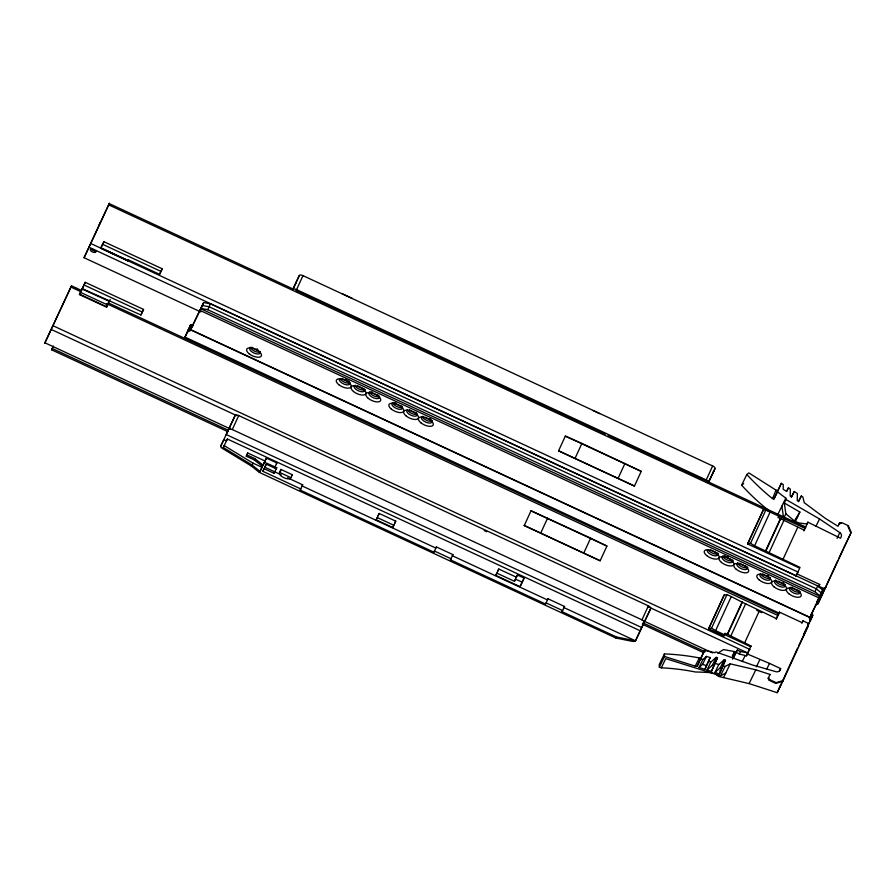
<?xml version="1.0" encoding="UTF-8"?>
<svg xmlns="http://www.w3.org/2000/svg" width="896" height="896" viewBox="0 0 896 896"><rect width="100%" height="100%" fill="white"/><g stroke="black" fill="none" stroke-linecap="round" stroke-linejoin="round"><path stroke-width="1.34" d="M732.469 657.754L734.507 651.571L723.498 649.578L717.752 653.218M704.861 669.334L710.181 657.574L706.44 656.398L702.878 659.534L699.014 667.498L704.861 669.334L710.181 657.574M711.435 671.395L717.483 657.742L716.184 657.339L710.842 662.043L706.978 669.995L711.435 671.395L717.483 657.742M719.398 673.893L725.435 660.24L724.136 659.837L718.794 664.541L714.93 672.493L719.398 673.893L725.435 660.24M723.901 635.902L724.371 634.715L715.613 630.65L731.27 596.579L726.981 594.586L724.08 595.168L708.624 628.802L723.901 635.902L724.976 633.394L727.597 634.346L751.016 646.016L746.469 655.816L739.334 654.035L735.952 652.131L732.514 659.21M724.976 633.394L724.517 634.581L750.669 646.722L751.016 646.016M778.333 517.406L778.792 516.219L778.187 517.541L804.227 530.163L803.88 530.88L807.89 522.178L840.538 538.238L841.21 536.771A3.629 3.237 25.9 0 0 839.821 532.605L819.526 518.974L786.005 499.52L785.792 498.098A210.112 187.869 25.9 0 1 777.459 491.781L781.346 483.325L783.261 484.546L783.194 489.306L786.509 491.4L788.435 487.827L790.306 489.014L790.216 496.16L791.358 496.888L794.259 491.523L797.362 493.494L797.261 500.629L798.414 501.357L801.315 496.003L802.872 496.989L804.238 502.69L825.35 518.381L838.051 526.288L839.518 523.085L841.725 522.614L848.299 525.661L851.2 532.37L817.925 603.87L815.394 604.834M101.08 247.475L100.722 248.36L103.902 241.696L162.221 268.778L161 271.432L102.682 244.339L103.902 241.696M102.099 245.235L100.89 247.89L128.016 260.579L128.195 260.042L127.826 260.96L128.374 259.851L159.589 274.344L162.221 268.778M71.49 285.846L44.8 343.09L71.49 285.846L81.614 290.528M84.078 257.723L109.379 203.302L84.078 257.723L200.76 311.942M187.712 331.206L187.477 331.766L188.698 329.022M805.045 528.338L805.739 526.792L801.998 526.266M809.211 622.63L807.778 625.856M809.592 621.779L811.541 617.613L810.298 620.458M95.626 252.011A2.901 1.299 24.7 0 0 92.176 249.178A2.901 1.299 24.7 0 0 91.202 251.194A2.901 1.299 24.7 0 0 95.626 252.011L96.309 250.544A2.901 1.299 24.7 0 1 93.531 250.667A2.901 1.299 24.7 0 1 91 248.528M227.808 431.648L51.598 349.798L53.368 346.024M110.118 299.522L106.546 307.149L79.453 294.56L80.987 291.245M84.022 284.973L85.243 282.33L143.55 309.411L142.341 312.066L84.022 284.973L79.453 294.56M106.546 307.149L108.091 303.834M82.253 288.624L140.918 314.989L142.139 312.334M159.589 274.344L160.798 271.701M193.189 325.752L190.725 324.61L184.699 337.747M809.491 618.285L812.202 612.394L812.75 615.395L810.051 621.286L809.491 618.285L822.965 590.229L817.701 585.894L210.448 303.8L203.683 302.557L192.92 324.722L190.187 326.2L187.488 332.091L190.221 330.602L202.328 305.491L209.093 306.746L816.346 588.84L821.61 593.174M190.221 330.602L192.92 324.722M203.683 302.557L200.984 308.437L207.738 309.691L814.99 591.786L820.254 596.12M207.738 309.691L210.448 303.8M292.902 289.061L299.286 275.509A3.259 1.456 24.7 0 1 302.982 275.643L712.656 465.954A3.259 1.456 24.7 0 1 714.974 468.642L708.557 482.63M299.286 275.509L292.97 289.576M641.827 627.603L226.24 434.549L235.122 415.498A3.259 1.456 24.7 0 1 238.717 415.565L648.39 605.864A3.259 1.456 24.7 0 1 650.709 608.552L635.611 640.584A3.259 1.456 24.7 0 1 635.454 640.797L635.264 640.954A3.237 1.389 8 0 1 634.357 641.29L633.954 641.357A3.416 1.467 8 0 1 632.587 641.368M223.283 447.496L224.168 445.581L253.064 463.165L261.946 467.286L260.053 471.408L251.754 464.811L223.283 447.496L227.36 439.006L640.338 630.84M227.36 439.006L226.486 440.91L223.877 439.701L220.774 446.085L235.122 415.498M228.704 429.486A3.259 1.456 24.7 0 1 232.299 429.542L238.717 415.565M293.306 289.229A3.259 1.456 24.7 0 1 296.554 289.632L302.982 275.643M260.053 471.408L262.483 466.39L254.162 459.85L246.254 456.176L247.744 452.984L264.992 461.003L266.403 458.102L276.853 462.952L274.501 468.003L266.291 464.184L264.835 467.197L281.165 474.824M252.134 465.181L253.064 463.165M246.254 456.176L246.87 454.899L254.778 458.573L263.099 465.125L264.992 461.003M263.099 465.125L266.403 458.102M287.482 477.758L302.658 484.814L302.109 485.946L435.837 548.061L436.386 546.941L452.894 554.613L452.346 555.733L547.456 599.917L548.005 598.797L564.514 606.458L563.965 607.589L635.454 640.797L616.448 636.966L562.072 611.699L562.621 610.579L546.112 602.907L545.563 604.038L450.453 559.854L451.002 558.734L434.493 551.062L433.944 552.182L300.216 490.067L300.765 488.936L262.83 471.307L264.253 468.216M264.835 467.197L266.246 464.106M262.83 471.307L264.107 468.686L274.12 473.334L276.73 467.723L264.51 462.224M279.53 472.36L280.885 469.414L292.354 474.746L290.998 477.691A6.339 2.834 24.7 0 1 283.942 477.758A6.339 2.834 24.7 0 1 279.53 472.36L290.998 477.691M300.216 490.067L302.658 484.814M376.197 519.837L379.176 513.464L395.741 521.158L392.75 527.52L376.197 519.837L377.283 517.586L393.848 525.28L392.75 527.52M433.944 552.182L436.386 546.941M450.453 559.854L452.894 554.613M495.79 575.389L498.781 569.027L516.342 577.181L517.406 574.997L524.104 578.11L520.061 586.667L495.79 575.389L496.888 573.149L514.45 581.302L515.514 579.118L522.211 582.221M524.272 525.515L531.026 510.798L590.632 538.126L606.917 546.056L600.152 560.773L524.272 525.515L600.152 560.773M558.578 450.822L565.331 436.106L581.907 443.43L641.222 471.352L634.469 486.08L558.578 450.822L634.469 486.08M514.45 581.302L517.406 574.997M540.837 532.851L547.602 518.134M575.142 458.158L581.907 443.43M520.061 586.667L524.104 578.11M545.563 604.038L548.005 598.797M583.878 552.843L590.632 538.126M618.184 478.15L624.949 463.422M562.072 611.699L564.514 606.458M644.291 622.541A3.259 1.456 24.7 0 0 641.973 619.853L648.39 605.864M708.613 482.406A3.259 1.456 24.7 0 0 706.238 479.942L712.656 465.954M635.611 640.584L650.709 608.552M708.142 482.675L714.974 468.642M712.51 473.715L714 470.478M799.019 567.818L747.611 543.939L763.426 509.678L765.957 509.723L770.246 511.717L754.589 545.787L800.027 567.414L795.894 576.285M708.624 628.802L724.438 594.541M747.611 543.939L763.426 509.678M708.994 628.174L711.525 628.219L726.981 594.586M747.97 543.312L750.512 543.357L765.957 509.723M699.003 657.866A210.112 187.869 25.9 0 0 664.406 653.934L664.541 656.499L695.206 666.12L699.362 657.91A1.904 0.806 7.4 0 0 700.056 657.933A1.826 0.784 7.6 0 0 700.896 657.742A1.77 0.762 7.9 0 0 701.176 657.485L704.603 650.406A210.112 187.869 25.9 0 1 714.784 652.691L716.005 651.93L752.461 664.978L775.936 671.686A3.629 3.237 25.9 0 0 779.99 670.051L780.662 668.584L769.518 663.41L747.354 654.002L746.469 655.816M777.459 491.781L774.043 498.87A1.77 0.762 41.5 0 1 773.786 499.061A1.826 0.795 41.9 0 1 772.542 498.658L776.026 490.157A1.826 0.806 34 0 0 777.93 490.414L781.346 483.325M695.206 666.12A1.826 0.806 15.3 0 0 697.301 665.941L701.176 657.485M774.043 498.87L777.918 490.414M697.301 665.941L704.603 650.406M727.205 634.435L742.045 602.123L776.496 618.643M765.576 550.894L780.416 518.582M727.597 634.346L742.437 602.034M765.968 550.805L780.808 518.493M730.878 635.869L745.718 603.557M769.25 552.328L784.09 520.016M739.334 654.035L740.499 651.515L747.824 652.87L749.314 649.667M744.576 643.026L759.416 610.714M782.947 559.485L797.787 527.173M776.205 619.248L779.486 612.136L802.155 622.664L802.984 620.861L807.498 622.955L808.416 625.52L782.779 681.285L775.824 683.413L769.261 680.355L768.186 678.362L770 674.43L755.787 669.827L730.218 663.835L725.021 666.49L720.496 675.808L665.773 658.627L661.304 667.822L659.344 667.206L659.21 664.642L664.406 653.934M814.99 591.786L817.701 585.894M797.037 573.933L819.706 584.461L818.866 586.264L823.39 588.37L825.922 587.406M803.79 634.402L803.51 635.018L804.832 632.229M714.504 673.198L718.491 676.413L749.101 683.603L777.202 692.698L797.563 648.2M798.706 645.714L808.416 625.52M817.925 603.87L837.906 560.37M843.192 549.013L839.048 557.883M797.72 572.398L796.152 575.736L89.163 247.307M804.339 633.214L806.12 629.384M805.179 631.478L805.538 630.706M805.896 629.933L807.262 626.954M81.032 291.144L85.243 282.33M806.243 629.182L806.579 628.477M812.56 611.643L813.355 609.986M806.893 627.816L807.397 626.741M109.29 301.347L82.062 289.027M184.598 338.038L190.187 326.2M99.21 224.594L100.587 221.749M51.598 349.798L52.237 348.477L228.446 430.338M140.918 314.989L143.55 309.411M190.019 326.077L190.725 324.61M247.128 454.261L247.744 452.984M631.691 641.234L615.922 638.042L259.381 472.427L251.205 465.92L251.754 464.811M254.162 459.85L254.778 458.573M259.381 472.427L259.907 471.341M262.338 466.323L262.954 465.058M276.394 463.882L276.853 462.952M274.501 468.003L274.96 467.074M274.12 473.334L274.837 471.845M276.013 469.213L276.73 467.723M378.09 515.715L379.176 513.464M394.643 523.398L395.741 521.158M497.683 571.267L498.781 569.027M615.922 638.042L616.448 636.966M767.973 509.891A210.112 187.869 25.9 0 1 741.63 485.195L746.827 474.488L748.866 472.931L776.026 490.157M659.344 667.206L664.541 656.499M754.589 545.787L750.512 543.357M731.27 596.579L742.045 602.123M715.613 630.65L711.525 628.219M699.014 667.498L702.576 664.362L706.44 656.398M786.789 491.243L788.435 487.827M777.683 514.819L785.792 498.098M784.19 517.227L785.848 513.822L784.302 503.003L786.005 499.52M791.504 497.213L794.259 491.523M706.978 669.995L712.32 665.291L716.184 657.339M798.549 501.682L801.315 496.003M714.93 672.493L720.272 667.789L724.136 659.837M794.875 522.323L799.87 512.042L784.302 503.003M732.301 656.107L734.507 651.571M723.587 677.578L730.218 663.835M733.499 658L737.363 650.059L740.499 651.515M807.89 522.178L807.016 523.992L799.501 523.062L795.861 521.707M742.258 661.55L745.158 655.57M815.875 526.49L819.526 518.974M776.63 618.016L779.486 612.136M756.37 666.837L759.797 659.781M749.101 683.603L755.787 669.827M766.662 669.29L769.518 663.41M839.518 523.085L839.16 523.813L841.378 523.342M768.186 678.362L768.533 677.634L769.608 679.627L776.182 682.685L783.138 680.557M769.653 675.158L770 674.43M837.043 538.339L839.821 532.605M769.261 680.355L769.608 679.627M818.563 586.813L819.706 584.461M848.299 525.661L847.941 526.4L850.36 531.978M801.842 623.213L802.984 620.861M779.453 671.07L780.662 668.584M775.824 683.413L776.182 682.685M816.536 602.482L823.39 588.37M822.965 590.229L810.846 615.339L811.395 618.341M843.763 547.77L850.091 534.733M850.842 533.098L851.2 532.37M807.598 626.338L812.75 615.395M779.307 687.96L780.606 685.272M777.202 692.698L783.53 679.65M102.278 244.877L102.133 245.336M799.87 512.042L794.494 520.968L785.848 513.822M794.304 522.155L797.664 516.578M735.952 652.131L737.363 650.059M741.63 485.195L743.669 483.638M188.832 329.146L191.565 327.656M720.496 675.808L725.749 673.131M700.717 658.862L702.878 659.534M708.725 661.371L710.842 662.043M715.299 663.443L718.794 664.541M723.262 665.941L725.021 666.49M712.32 665.291L713.619 665.706M720.272 667.789L721.571 668.203M702.576 664.362L706.317 665.538M341.958 293.608L352.397 298.469M592.95 410.502L599.659 413.616M296.554 289.632L706.238 479.942M109.234 203.594L293.272 289.083M295.814 290.27L605.506 434.134M608.048 435.31L805.594 527.072M108.685 204.859L805.526 528.562M565.331 436.106L641.222 471.352M100.89 247.89L116.894 255.326M119.358 256.469L126.75 259.907M90.91 243.566L797.899 571.995M100.755 248.282L127.859 260.87M820.109 596.422L200.827 308.75L200.043 310.408L819.325 598.08M190.691 329.672L809.973 617.344M190.579 329.851L809.861 617.523M185.035 337.142L779.699 613.379M108.248 302.893L778.613 613.939L777.918 615.496L106.467 303.587M70.93 287.078L81.077 291.794M80.494 292.365L107.598 304.954M79.621 294.19L106.725 306.79M756.683 610.31L761.701 612.651M531.026 510.798L606.917 546.056M53.144 325.786L749.986 649.488M51.397 329.526L236.701 415.61M484.198 530.578L486.741 531.754M647.931 606.637L747.757 653.005M232.299 429.542L641.973 619.853M44.946 342.81L230.261 428.893M644.056 621.107L712.6 652.949M642.981 622.899L705.107 651.762M642.354 624.221L703.203 652.478M251.205 465.92L222.398 448.403A3.259 1.456 24.7 0 1 220.707 446.477M781.894 506.128L783.451 517.003M643.518 623.37A3.259 1.456 24.7 0 1 642.914 623.806M292.354 474.746A6.339 2.834 24.7 0 1 291.771 475.496M280.784 470.87A6.339 2.834 24.7 0 1 280.885 469.414M229.802 428.053A3.259 1.456 24.7 0 1 229.499 427.347M417.222 414.445A5.701 2.554 24.7 0 1 410.838 415.173A5.701 2.554 24.7 0 1 407.378 409.875M415.901 412.429A5.701 2.554 24.7 0 1 416.405 412.944M416.797 413.47A5.701 2.554 24.7 0 1 417.066 413.974M431.85 420.84A5.701 2.554 24.7 0 1 428.87 423.013A5.701 2.554 24.7 0 1 422.285 419.664A5.701 2.554 24.7 0 1 423.203 416.438M430.08 418.779A5.701 2.554 24.7 0 1 430.685 419.294M431.189 419.81A5.701 2.554 24.7 0 1 431.581 420.336M364.504 389.547A5.701 2.554 24.7 0 1 358.277 390.757A5.701 2.554 24.7 0 1 355.286 385.269M363.832 388.528A5.701 2.554 24.7 0 1 364.224 389.043M378.616 395.394A5.701 2.554 24.7 0 1 376.802 398.642A5.701 2.554 24.7 0 1 369.443 394.901A5.701 2.554 24.7 0 1 372.03 392.045M379.557 396.547A5.701 2.554 24.7 0 1 373.867 395.853A5.701 2.554 24.7 0 1 369.712 391.978M365.131 389.424A5.701 2.554 24.7 0 1 359.901 389.334A5.701 2.554 24.7 0 1 355.085 385.594M349.44 382.178A5.701 2.554 24.7 0 1 344.31 384.227A5.701 2.554 24.7 0 1 340.032 378.594M345.722 379.288A5.701 2.554 24.7 0 1 346.517 379.691M348.544 381.136A5.701 2.554 24.7 0 1 349.048 381.662M349.989 382.816A5.701 2.554 24.7 0 1 344.714 382.301A5.701 2.554 24.7 0 1 340.301 378.717M800.072 591.898A5.701 2.554 24.7 0 1 794.382 591.192A5.701 2.554 24.7 0 1 790.238 587.328M785.288 585.032A5.701 2.554 24.7 0 1 779.195 584.136A5.701 2.554 24.7 0 1 775.432 580.014M747.869 567.213A5.701 2.554 24.7 0 1 742.224 566.955A5.701 2.554 24.7 0 1 737.666 562.901M770.034 578.346A5.701 2.554 24.7 0 1 764.814 577.461A5.701 2.554 24.7 0 1 760.816 574.067M733.085 560.347A5.701 2.554 24.7 0 1 727.44 560.09A5.701 2.554 24.7 0 1 722.882 556.035M260.053 351.758A5.701 2.554 24.7 0 1 256.816 353.898A5.701 2.554 24.7 0 1 250.208 350.235A5.701 2.554 24.7 0 1 252.067 347.334M256.85 348.768A5.701 2.554 24.7 0 1 257.6 349.216M260.322 351.893A5.701 2.554 24.7 0 1 254.632 351.198A5.701 2.554 24.7 0 1 250.477 347.323M432.488 420.706A5.701 2.554 24.7 0 1 426.843 420.448A5.701 2.554 24.7 0 1 422.285 416.394M402.282 407.098A5.701 2.554 24.7 0 1 399.302 409.27A5.701 2.554 24.7 0 1 392.717 405.933A5.701 2.554 24.7 0 1 393.635 402.707M395.024 402.73A5.701 2.554 24.7 0 1 395.808 402.864M401.621 406.078A5.701 2.554 24.7 0 1 402.013 406.594M416.864 414.288A5.701 2.554 24.7 0 1 411.645 413.403A5.701 2.554 24.7 0 1 407.646 410.01M402.55 407.232A5.701 2.554 24.7 0 1 396.861 406.538A5.701 2.554 24.7 0 1 392.717 402.662M746.962 566.843A5.701 2.554 24.7 0 1 744.99 569.576A5.701 2.554 24.7 0 1 738.181 566.698A5.701 2.554 24.7 0 1 738.024 563.058M731.786 559.451A5.701 2.554 24.7 0 1 729.971 562.699A5.701 2.554 24.7 0 1 722.613 558.958A5.701 2.554 24.7 0 1 725.2 556.102M717.002 552.586A5.701 2.554 24.7 0 1 713.093 555.442A5.701 2.554 24.7 0 1 707.616 549.774M718.301 553.482A5.701 2.554 24.7 0 1 713.07 553.392A5.701 2.554 24.7 0 1 708.254 549.651M799.131 590.744A5.701 2.554 24.7 0 1 797.317 593.981A5.701 2.554 24.7 0 1 789.97 590.24A5.701 2.554 24.7 0 1 792.546 587.395M770.392 578.502A5.701 2.554 24.7 0 1 764.008 579.23A5.701 2.554 24.7 0 1 760.547 573.933M767.782 575.49A5.701 2.554 24.7 0 1 768.466 575.971M769.966 577.528A5.701 2.554 24.7 0 1 770.235 578.032M784.75 584.394A5.701 2.554 24.7 0 1 782.533 587.115A5.701 2.554 24.7 0 1 775.611 583.901A5.701 2.554 24.7 0 1 776.373 580.507M783.25 582.837A5.701 2.554 24.7 0 1 783.854 583.352M74.626 287.706A2.901 1.299 24.7 0 1 75.88 288.131M76.664 288.568A2.901 1.299 24.7 0 1 77.325 289.072M712.992 672.84A248.539 210.045 -23.6 0 0 695.397 672A206.718 184.834 25.9 0 0 661.304 667.822M720.373 670.992A3.562 3.181 25.9 0 1 719.869 670.544M349.093 381.382A5.701 2.554 24.7 0 1 342.283 378.504M346.696 379.882A8.064 3.606 24.7 0 1 345.531 379.389M430.494 419.474A5.701 2.554 24.7 0 1 425.018 417.166M715.534 552.115A5.701 2.554 24.7 0 1 710.83 549.931M745.886 565.992A5.701 2.554 24.7 0 1 741.082 564.155M740.398 563.674A5.701 2.554 24.7 0 1 739.805 563.158M768.88 576.666A5.701 2.554 24.7 0 1 762.798 573.843M783.664 583.542A5.701 2.554 24.7 0 1 778.187 581.224M798.448 590.408A5.701 2.554 24.7 0 1 792.971 588.09M730.318 558.981A5.701 2.554 24.7 0 1 725.614 556.808M725.021 556.293A5.701 2.554 24.7 0 1 724.517 555.778M728.269 557.178A8.064 3.606 24.7 0 1 727.138 556.606M400.926 405.742A5.701 2.554 24.7 0 1 394.845 402.92M416.45 412.664A5.701 2.554 24.7 0 1 415.71 412.608M414.926 412.474A5.701 2.554 24.7 0 1 409.629 409.786M362.365 388.058A5.701 2.554 24.7 0 1 357.661 385.874M377.933 395.058A5.701 2.554 24.7 0 1 371.851 392.235M258.698 350.403A5.701 2.554 24.7 0 1 253.21 348.085M709.274 480.211A3.259 1.456 24.7 0 1 709.184 480.346M296.274 282.744A3.259 1.456 24.7 0 1 296.128 282.285M772.229 498.422A210.112 187.869 25.9 0 1 746.827 474.488M406.056 415.901A8.064 3.606 24.7 0 0 418.387 418.186A8.064 3.606 24.7 0 0 408.789 410.278A8.064 3.606 24.7 0 0 406.056 415.901M420.84 422.766A8.064 3.606 24.7 0 0 433.171 425.051A8.064 3.606 24.7 0 0 423.573 417.144A8.064 3.606 24.7 0 0 420.84 422.766M249.032 353.685A8.064 3.606 24.7 0 0 261.363 355.97A8.064 3.606 24.7 0 0 251.765 348.062A8.064 3.606 24.7 0 0 249.032 353.685M338.699 384.608A8.064 3.606 24.7 0 0 351.03 386.893A8.064 3.606 24.7 0 0 341.432 378.986A8.064 3.606 24.7 0 0 338.699 384.608M368.267 398.35A8.064 3.606 24.7 0 0 380.598 400.635A8.064 3.606 24.7 0 0 371 392.728A8.064 3.606 24.7 0 0 368.267 398.35M353.483 391.485A8.064 3.606 24.7 0 0 365.814 393.758A8.064 3.606 24.7 0 0 356.216 385.862A8.064 3.606 24.7 0 0 353.483 391.485M391.272 409.035A8.064 3.606 24.7 0 0 403.603 411.309A8.064 3.606 24.7 0 0 394.005 403.413A8.064 3.606 24.7 0 0 391.272 409.035M736.221 569.274A8.064 3.606 24.7 0 0 748.552 571.558A8.064 3.606 24.7 0 0 738.954 563.651A8.064 3.606 24.7 0 0 736.221 569.274M706.653 555.542A8.064 3.606 24.7 0 0 718.984 557.816A8.064 3.606 24.7 0 0 709.386 549.92A8.064 3.606 24.7 0 0 706.653 555.542M721.437 562.408A8.064 3.606 24.7 0 0 733.768 564.693A8.064 3.606 24.7 0 0 724.17 556.786A8.064 3.606 24.7 0 0 721.437 562.408M788.794 593.69A8.064 3.606 24.7 0 0 801.125 595.974A8.064 3.606 24.7 0 0 791.515 588.067A8.064 3.606 24.7 0 0 788.794 593.69M774.01 586.824A8.064 3.606 24.7 0 0 786.341 589.109A8.064 3.606 24.7 0 0 776.731 581.202A8.064 3.606 24.7 0 0 774.01 586.824M759.226 579.958A8.064 3.606 24.7 0 0 771.557 582.243A8.064 3.606 24.7 0 0 761.947 574.336A8.064 3.606 24.7 0 0 759.226 579.958"/></g></svg>
